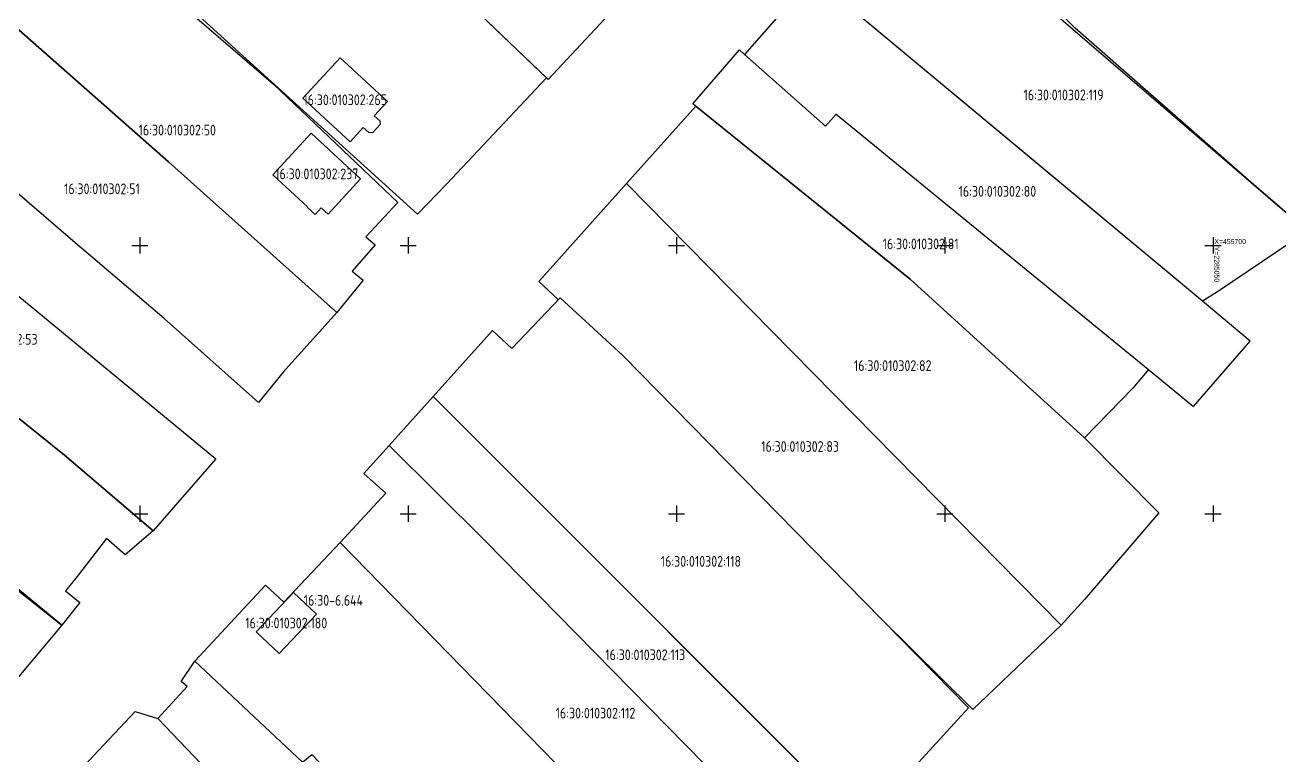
# Model space of a CAD drawing. Header units: metres. Extents: x 2284092 to 2335310, y 454860 to 483236.
# Drawn here: x 2284828.6 to 2285062.5, y 455604.9 to 455741 of the extents above; entities that cross this region are included whole.
import ezdxf
from ezdxf.enums import TextEntityAlignment as Align

# ---------------------------------------------------------------- set-up
doc = ezdxf.new("R2010")
doc.units = ezdxf.units.M
doc.linetypes.add('ЛИНИЯ_1.5-1.5', pattern=[3, 1.5, -1.5])
for name, color, linetype in [('0 @ 0.5', 7, 'Continuous'), ('D', 1, 'Continuous'), ('Eg.14_Ограждения', 7, 'Continuous'), ('LABELS', 254, 'Continuous'), ('P', 94, 'Continuous')]:
    doc.layers.add(name, color=color, linetype=linetype)
doc.styles.get("Standard").update_dxf_attribs({"font": 'eskdu.shx'})
doc.styles.add('Рубленый (Р-131)', font='p131.ttf')

# ---------------------------------------------------------------- blocks, each defined once
blk = doc.blocks.new('Крест сетки')
at = {"color": 72, "linetype": 'Continuous'}
for p, q in [((-3, 0), (3, 0)), ((0, 3), (0, -3))]:
    blk.add_line(p, q, dxfattribs=at)

msp = doc.modelspace()

# ---------------------------------------------------------------- linework, layer by layer
at = {"layer": 'D', "linetype": 'Continuous'}
for points in [[(2284887.34, 455734.95), (2284896.14, 455726.8), (2284893.7, 455724.16), (2284894.7, 455723.23), (2284894.81, 455722.53), (2284893.35, 455720.96), (2284892.65, 455721), (2284891.64, 455721.93), (2284889.19, 455719.29), (2284880.39, 455727.45)], [(2284874.8, 455713.17), (2284881.93, 455720.9), (2284891.15, 455712.39), (2284885.09, 455705.82), (2284883.81, 455707), (2284882.65, 455705.74), (2284881.18, 455707.09), (2284881.28, 455707.2)], [(2284878.63, 455635.32), (2284882.9, 455631.25), (2284875.94, 455623.93), (2284871.67, 455628)]]:
    msp.add_lwpolyline(points, close=True, dxfattribs=at)
at = {"layer": 'Eg.14_Ограждения', "color": 42, "linetype": 'Continuous', "lineweight": 15, "ltscale": 0.5, "flags": 128}
for points, elevation in [([(2284993.12, 455527.16, 0), (2284998.27, 455531.3)], 85), ([(2285181.37, 455628.72, 0), (2285184.82, 455627.52)], 89.5)]:
    msp.add_lwpolyline(points, format="xyb", dxfattribs=dict(at, elevation=elevation))
at = {"layer": 'Eg.14_Ограждения', "color": 42, "linetype": 'Continuous', "lineweight": 40, "ltscale": 0.5, "flags": 128}
for points, elevation in [([(2285149.03, 455344.01, 0), (2285143.48, 455347.36)], 92), ([(2285173.89, 455628.54, 0), (2285177.8, 455627.17)], 90), ([(2284765.29, 455326.01, -0.000001), (2284763.78, 455328.74)], 86)]:
    msp.add_lwpolyline(points, format="xyb", dxfattribs=dict(at, elevation=elevation))
at = {"layer": 'P', "linetype": 'Continuous'}
for points in [[(2284899.35, 455781.28), (2284912.19, 455770.35), (2284926.48, 455757.39), (2284939.2, 455744.95), (2284926.12, 455730.88), (2284895.12, 455760.59), (2284854.7, 455794.75), (2284866.56, 455808.23)], [(2284855.92, 455793.71), (2284895.12, 455760.59), (2284925.78, 455731.2), (2284907.16, 455711.38), (2284901.74, 455705.81), (2284869.82, 455734.74), (2284832.7, 455768.55)], [(2285015.82, 455787.2), (2285070.58, 455738.53), (2285089.11, 455722.05), (2285067.72, 455702.22), (2285066.93, 455703.12), (2285066.81, 455703.23), (2285066.87, 455703.31), (2285058.01, 455710.93), (2285024.3, 455740.46), (2284997.56, 455766.96), (2284999.41, 455769.34), (2284994.91, 455773.9), (2285011, 455791.57)], [(2285066.87, 455703.31), (2285064.91, 455700.87), (2285050.84, 455691.32), (2285048.01, 455689.57), (2285015.75, 455716.48), (2284977.44, 455748.43), (2284988.64, 455757.27), (2284995.06, 455763.88), (2284997.11, 455766.49), (2285013.05, 455751.1), (2285014.87, 455748.83), (2285016.98, 455746.49), (2285017.22, 455746.03)], [(2284898.06, 455707.98), (2284892.1, 455701.59), (2284893.84, 455700.08), (2284889.59, 455695.18), (2284891.6, 455693.54), (2284886.69, 455687.51), (2284855.37, 455715.56), (2284815.89, 455750.35), (2284845.47, 455755.46), (2284874.92, 455730.02)], [(2284815.89, 455750.35), (2284855.37, 455715.56), (2284886.69, 455687.51), (2284876.74, 455676.36), (2284872.11, 455670.72), (2284854.56, 455686.38), (2284837.52, 455700.84), (2284799.18, 455733.83)], [(2284962.67, 455735.53), (2284977.79, 455722.21), (2284979.77, 455724.46), (2285037.95, 455676.85), (2285046.36, 455669.97), (2285056.94, 455682.12), (2285048.01, 455689.57), (2284977.44, 455748.43), (2284975.48, 455750.15)], [(2285037.95, 455676.85), (2285035.06, 455673.42), (2285026.04, 455664.12), (2284993.56, 455693.68), (2284953.09, 455726.39), (2284961.75, 455736.41), (2284962.67, 455735.53), (2284977.79, 455722.21), (2284979.77, 455724.46)], [(2284953.64, 455725.95), (2284993.56, 455693.68), (2285026.04, 455664.12), (2285039.91, 455650.19), (2285026.07, 455634), (2285021.71, 455629.22), (2284940.72, 455711.5)], [(2284852.51, 455646.8), (2284835.96, 455660.89), (2284783.29, 455703.26), (2284793.84, 455718.2), (2284864.17, 455660.25)], [(2284940.72, 455711.5), (2285021.71, 455629.22), (2285005.25, 455613.53), (2284988.18, 455630.39), (2284940.02, 455679.45), (2284928.31, 455690.23), (2284927.97, 455689.87), (2284927.94, 455689.9), (2284924.39, 455693.26)], [(2284804.88, 455654.38), (2284773.8, 455678.04), (2284783.29, 455703.26), (2284835.96, 455660.89), (2284852.51, 455646.8), (2284847.28, 455642.36), (2284843.78, 455645.35), (2284838.31, 455638.32), (2284836.16, 455635.64), (2284838.83, 455633.47), (2284835.47, 455629.22)], [(2284904.68, 455671.81), (2284908.14, 455668.35), (2284911.98, 455664.51), (2284984.47, 455592.02), (2285004.43, 455613.84), (2284940.02, 455679.45), (2284928.31, 455690.23), (2284919.31, 455680.77), (2284915.73, 455684.11)], [(2284761.59, 455669.48), (2284773.8, 455678.04), (2284835.47, 455629.22), (2284823.17, 455614.63), (2284799.12, 455636.64)], [(2284984.88, 455591.61), (2284991.91, 455583.96), (2284982.48, 455575.6), (2284914.22, 455645.09), (2284896.46, 455662.71), (2284904.68, 455671.81), (2284908.14, 455668.35), (2284911.98, 455664.51)], [(2284887.36, 455644.62), (2284965.16, 455564.9), (2284968.2, 455562.96), (2284982.48, 455575.6), (2284914.22, 455645.09), (2284896.46, 455662.71), (2284891.76, 455657.52), (2284895.84, 455653.83)], [(2284887.36, 455644.62), (2284876.87, 455633.5), (2284873.41, 455636.68), (2284860.24, 455622.53), (2284880.3, 455603.71), (2284882.08, 455605.12), (2284898.53, 455587.9), (2284938.46, 455546.43), (2284965.16, 455564.9)], [(2284860.24, 455622.53), (2284880.3, 455603.71), (2284882.08, 455605.12), (2284898.53, 455587.9), (2284938.46, 455546.43), (2284924.47, 455537.72), (2284890.7, 455573.7), (2284870.84, 455593.61), (2284853.34, 455611.87), (2284858.82, 455617.78), (2284857.72, 455618.71)], [(2284849.11, 455613.13), (2284853.34, 455611.87), (2284870.84, 455593.61), (2284890.7, 455573.7), (2284924.47, 455537.72), (2284906.49, 455520.71), (2284898.93, 455529.27), (2284873.26, 455555.73), (2284838.83, 455591.3), (2284834.21, 455596.11), (2284833.64, 455596.67)]]:
    msp.add_lwpolyline(points, close=True, dxfattribs=at)

# ---------------------------------------------------------------- block references
at = {"layer": '0 @ 0.5', "linetype": 'ЛИНИЯ_1.5-1.5', "xscale": 0.5, "yscale": 0.5, "zscale": 0.5}
for p in [(2284850, 455700), (2284900, 455700), (2284950, 455700), (2285000, 455700), (2285050, 455700), (2284850, 455650), (2284900, 455650), (2284950, 455650), (2285000, 455650), (2285050, 455650)]:
    msp.add_blockref('Крест сетки', p, dxfattribs=at)

# ---------------------------------------------------------------- texts
at = {"linetype": 'ЛИНИЯ_1.5-1.5', "style": 'Рубленый (Р-131)'}
msp.add_text('X=455700', height=0.931, dxfattribs=at).set_placement((2285050.25, 455700.25))
msp.add_text('Y=2285050', height=0.931, rotation=270, dxfattribs=at).set_placement((2285050.25, 455699.75))
at = {"layer": 'LABELS', "color": 0}
for s, p in [('16:30:010302:119', (2285022.15, 455728.03)), ('16:30:010302:265', (2284888.27, 455727.12)), ('16:30:010302:50', (2284856.98, 455721.48)), ('16:30:010302:237', (2284882.98, 455713.32)), ('16:30:010302:51', (2284842.94, 455710.53)), ('16:30:010302:80', (2285009.81, 455710.06)), ('16:30:010302:81', (2284995.52, 455700.27)), ('16:30:010302:53', (2284823.73, 455682.5)), ('16:30:010302:82', (2284990.31, 455677.59)), ('16:30:010302:83', (2284973.05, 455662.52)), ('16:30:010302:118', (2284954.56, 455641.12)), ('16:30-6.644', (2284886.08, 455633.86)), ('16:30:010302:180', (2284877.29, 455629.62)), ('16:30:010302:113', (2284944.19, 455623.71)), ('16:30:010302:112', (2284934.92, 455612.84))]:
    msp.add_text(s, height=2, dxfattribs=at).set_placement(p, align=Align.MIDDLE_CENTER)

doc.saveas('drawing.dxf')
